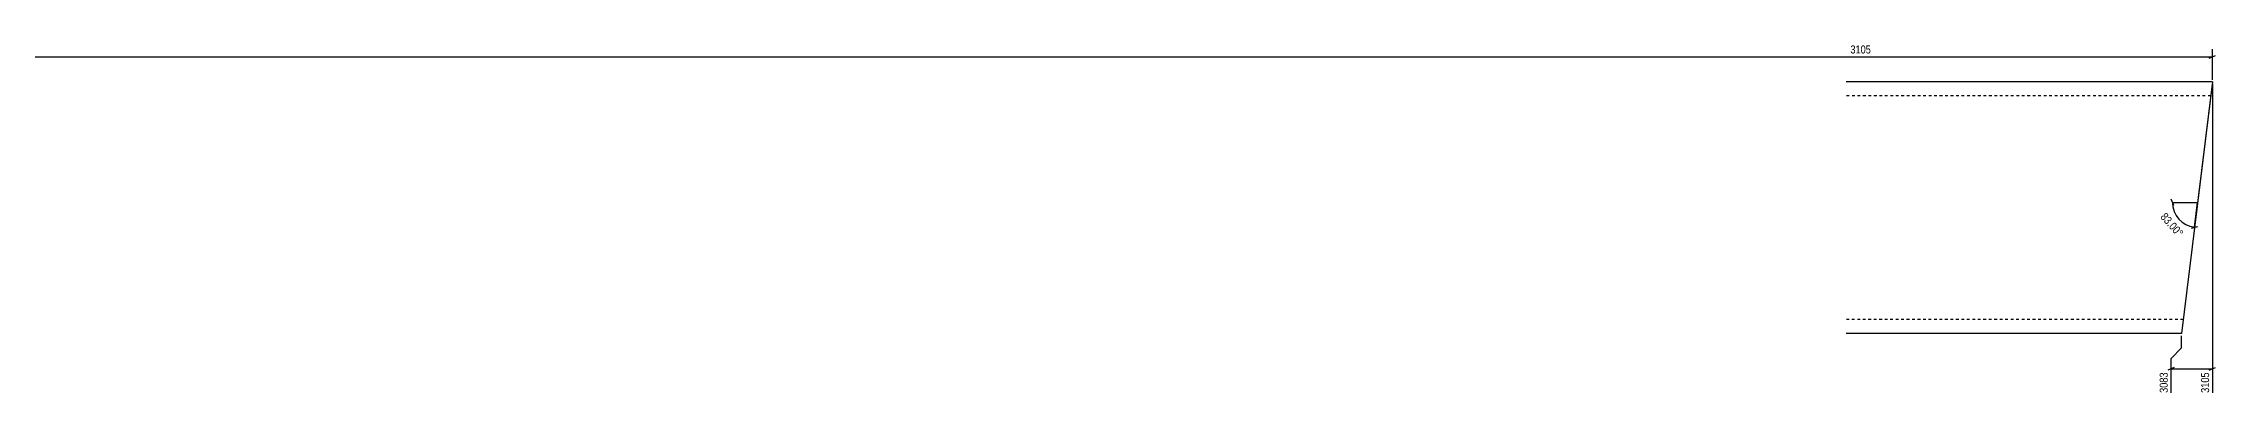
# Model space of a CAD drawing. Header units: millimetres. Extents: x 4 to 3114, y 3 to 254.
# Drawn here: x 1559 to 3114, y 3 to 254 of the extents above; entities that cross this region are included whole.
import ezdxf

# ---------------------------------------------------------------- set-up
doc = ezdxf.new("R2010")
doc.units = ezdxf.units.MM
doc.linetypes.add('DXK_LINE_DOT2', pattern=[3.9198, 1.9599, -1.9599])
doc.layers.add('MÅLSÆTNING', color=7, linetype='Continuous')
doc.layers.add('STÅL', color=7, linetype='Continuous')
doc.styles.add('Arial Narrow', font='ARIALN.TTF', dxfattribs={"height": 0.2})

msp = doc.modelspace()

# ---------------------------------------------------------------- linework, layer by layer
at = {"layer": 'MÅLSÆTNING', "color": 7, "linetype": 'Continuous'}
for p, q in [((3111.5, 228.4), (3111.5, 250.3)), ((6.8, 244.9), (3111.5, 244.9)), ((3109.2, 244), (3113.7, 245.8)), ((3111.3, 225.4), (3098.7, 123)), ((3111.5, 225.4), (3111.5, 4.5)), ((3083.8, 138.6), (3082, 143.1)), ((3082.9, 140.8), (3100.9, 140.8)), ((3098.7, 123), (3100.9, 140.8)), ((3096.4, 122.4), (3101.1, 123.6)), ((3081.9, 29.2), (3089.4, 36.7)), ((3089.4, 36.7), (3089.4, 45.4)), ((3084.1, 22.6), (3079.6, 20.8)), ((3081.9, 4.5), (3081.9, 29.2)), ((3081.9, 21.7), (3111.5, 21.7)), ((3109.2, 20.8), (3113.7, 22.6))]:
    msp.add_line(p, q, dxfattribs=at)
msp.add_arc((3100.9, 140.8), 18, 180, 263, dxfattribs=at)
at = {"layer": 'STÅL', "color": 2, "linetype": 'Continuous'}
for p, q in [((3111.5, 226.9), (2849.4, 226.9)), ((3111.5, 226.9), (3108.4, 201.9)), ((3108.4, 201.9), (3089.4, 46.9)), ((3089.4, 46.9), (2849.4, 46.9))]:
    msp.add_line(p, q, dxfattribs=at)
at = {"layer": 'STÅL', "color": 7, "linetype": 'DXK_LINE_DOT2'}
for p, q in [((3111.3, 225), (3108.4, 201.9)), ((3110.3, 216.9), (2849.4, 216.9)), ((3090.6, 56.9), (2849.4, 56.9))]:
    msp.add_line(p, q, dxfattribs=at)

# ---------------------------------------------------------------- next in the draw order: wipeouts: each hides what was drawn before it
at = {"color": 0}
for points in [[(2868.2, 246.1), (2868.2, 254.5), (2851.2, 254.5), (2851.2, 246.1)], [(3086.8, 113.6), (3093.1, 119.2), (3078.5, 135.7), (3072.2, 130.2)]]:
    msp.add_wipeout(points, dxfattribs=at).dxf.layer = 'MÅLSÆTNING'
at = {"color": 0, "linetype": 'Continuous'}
for points in [[(3080.7, 20.3), (3072.3, 20.3), (3072.3, 3.3), (3080.7, 3.3)], [(3110.3, 20.3), (3101.9, 20.3), (3101.9, 3.3), (3110.3, 3.3)]]:
    msp.add_wipeout(points, dxfattribs=at).dxf.layer = 'MÅLSÆTNING'

# ---------------------------------------------------------------- next in the draw order: texts
at = {"layer": 'MÅLSÆTNING', "color": 3, "style": 'Arial Narrow'}
msp.add_text('3105', height=5.73, dxfattribs=at).set_placement((2852.4, 247.3))
msp.add_text('83.00°', height=5.73, rotation=-48.5009, dxfattribs=at).set_placement((3073.9, 130.1))
at = {"layer": 'MÅLSÆTNING', "color": 3, "linetype": 'Continuous', "style": 'Arial Narrow'}
for s, p in [('3083', (3079.5, 4.5)), ('3105', (3109.1, 4.5))]:
    msp.add_text(s, height=5.73, rotation=90.0002, dxfattribs=at).set_placement(p)

doc.saveas('drawing.dxf')
